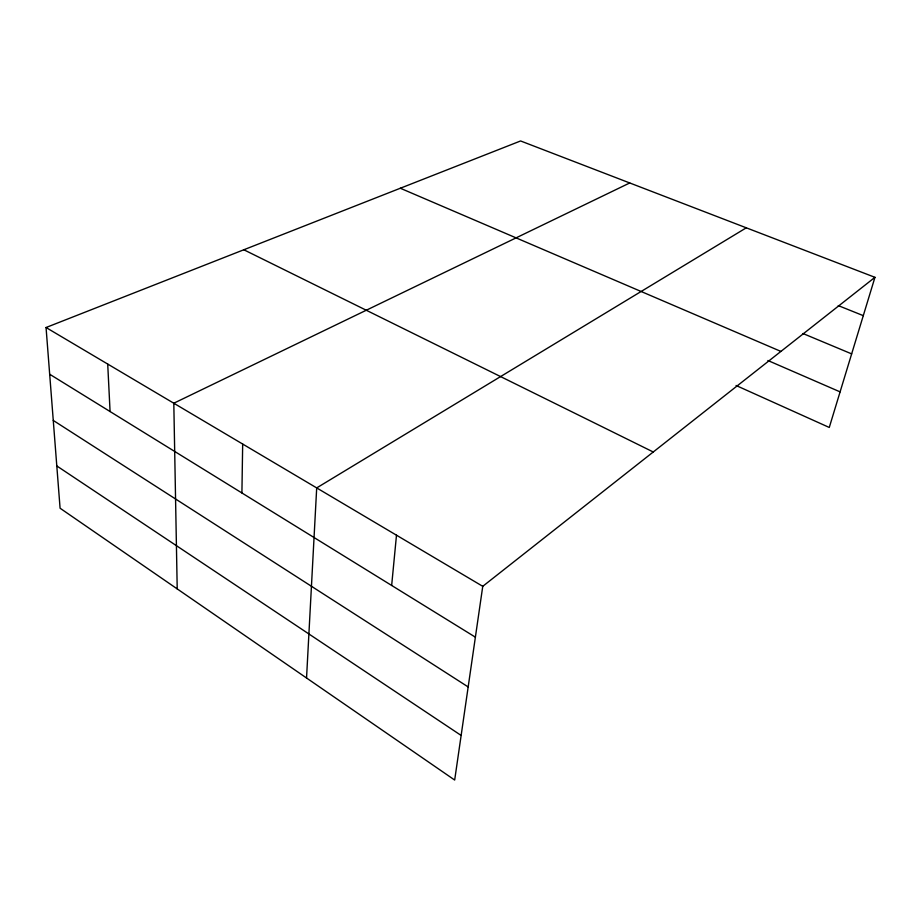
<?xml version="1.0" encoding="UTF-8"?>
<svg xmlns="http://www.w3.org/2000/svg" width="921" height="921" viewBox="0 0 921 921"><rect width="100%" height="100%" fill="white"/><g stroke="black" fill="none" stroke-linecap="round" stroke-linejoin="round"><path stroke-width="1.38" d="M241.912 492.965L242.672 444.037M306.543 677.994L316.697 487.911L746.298 227.809M391.655 585.457L396.49 535.193M874.95 277.325L482.754 586.32L454.675 780.041L60.084 508.219L46.05 327.519L520.595 140.959L874.95 277.325L829.268 427.459L736.063 385.485M629.745 182.957L173.804 403.225L177.212 588.91M838.271 305.599L863.288 315.65M802.997 333.54L851.66 353.883M400.324 188.241L780.904 351.419M767.895 360.502L840.09 391.874M243.823 249.764L653.265 451.992M46.05 327.519L482.754 586.32M49.676 374.237L475.386 637.171M53.268 420.437L468.167 686.939M56.803 465.945L461.145 735.442M107.711 364.06L110.071 411.526"/></g></svg>
